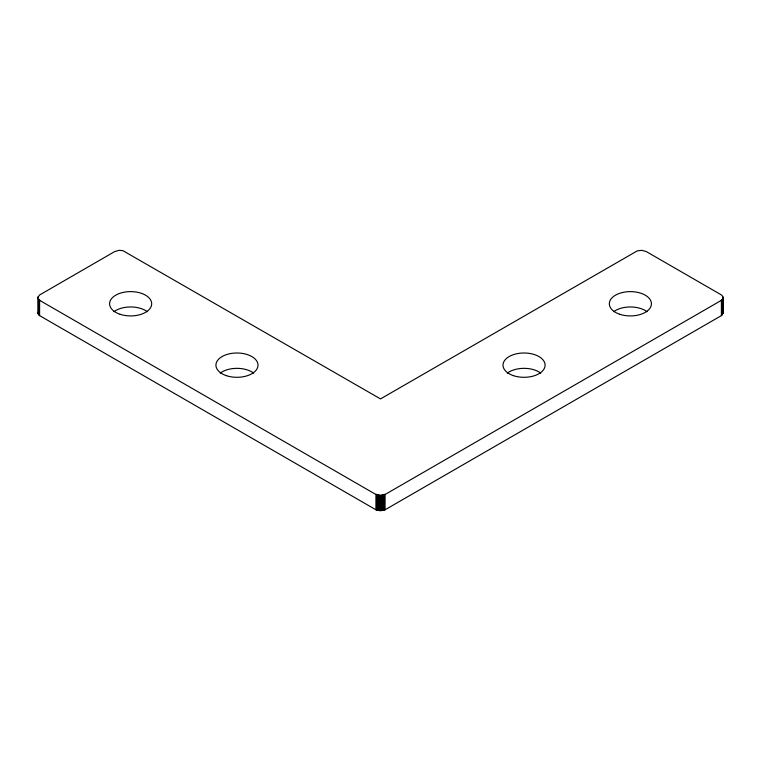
<?xml version="1.0" encoding="UTF-8"?>
<svg xmlns="http://www.w3.org/2000/svg" width="761" height="761" viewBox="0 0 761 761"><rect width="100%" height="100%" fill="white"/><g stroke="black" fill="none" stroke-linecap="round" stroke-linejoin="round"><path stroke-width="1.14" d="M38.117 297.056L38.307 298.75L40.247 300.7L375.183 494.07L380.5 495.335L385.817 494.07L720.753 300.7C723.549 299.606 723.549 295.649 720.753 294.555L646.317 251.587L641.98 250.35L637.242 250.892L380.5 398.916L122.873 250.645L119.02 250.35L114.683 251.587L39.601 294.983L38.117 297.056L38.117 313.542L39.601 315.615L375.924 509.784L380.5 510.688L385.076 509.784L721.399 315.615L722.95 312.971L722.95 297.627M38.307 311.848L38.117 313.542M722.693 311.848L722.95 312.971M722.883 297.056L722.883 313.542M722.693 296.505L722.693 314.093M722.379 299.292L722.379 314.635M721.942 299.796L721.942 315.14M721.399 300.272L721.399 315.615M385.076 494.441L385.076 509.784M384.257 494.755L384.257 510.108M383.373 495.011L383.373 510.355M382.45 495.192L382.45 510.536M381.48 495.297L381.48 510.65M380.5 495.335L380.5 510.688M379.52 495.297L379.52 510.65M378.55 495.192L378.55 510.536M377.627 495.011L377.627 510.355M376.743 494.755L376.743 510.108M375.924 494.441L375.924 509.784M39.601 300.272L39.601 315.615M39.058 299.796L39.058 315.14M38.621 299.292L38.621 314.635M38.307 296.505L38.307 314.093M220.252 373.099A21.051 12.157 0 0 1 253.66 373.099M113.931 311.715A21.051 12.157 0 0 1 147.33 311.715M507.34 373.099A21.051 12.157 0 0 1 540.748 373.099M613.67 311.715A21.051 12.157 0 0 1 647.069 311.715M226.436 375.677A21.051 12.157 0 0 0 258.008 365.156A21.051 12.157 0 0 0 226.436 354.626A21.051 12.157 0 0 0 226.436 375.677M619.844 314.293A21.051 12.157 0 0 0 651.426 303.763A21.051 12.157 0 0 0 619.844 293.242A21.051 12.157 0 0 0 619.844 314.293M513.513 375.677A21.051 12.157 0 0 0 545.095 365.156A21.051 12.157 0 0 0 513.513 354.626A21.051 12.157 0 0 0 513.513 375.677M120.105 314.293A21.051 12.157 0 0 0 151.686 303.763A21.051 12.157 0 0 0 120.105 293.242A21.051 12.157 0 0 0 120.105 314.293"/></g></svg>
